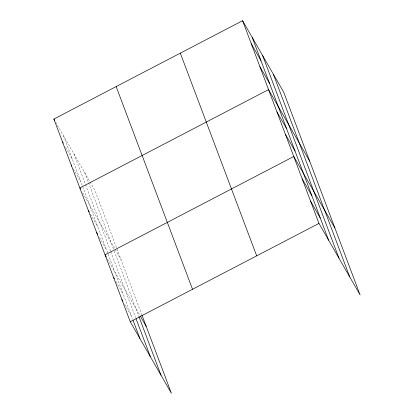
<?xml version="1.0" encoding="UTF-8"?>
<svg xmlns="http://www.w3.org/2000/svg" width="414" height="414" viewBox="0 0 414 414"><rect width="100%" height="100%" fill="white"/><g stroke="black" fill="none" stroke-linecap="round" stroke-linejoin="round"><path stroke-width="0.31" stroke-dasharray="2.07 1.55" d="M55.761 122.296L95.044 190.606L141.671 314.361M65.666 147.441L72.227 158.847M73.387 168.783L80.88 181.818M82.665 192.841L121.007 259.521M90.438 214.048L97.937 227.089M99.463 237.434L106.336 249.383M107.552 259.185L139.916 315.463M115.956 281.479L123.139 293.976M124.666 304.321L131.538 316.27M84.658 172.545L114.031 250.501M114.259 251.101L138.778 316.182M73.956 153.936L85.346 184.163M85.574 184.768L110.595 251.174M110.823 251.779L135.569 317.46M63.575 135.875L107.93 253.601M108.152 254.206L132.677 319.287"/><path stroke-width="0.62" d="M141.898 314.961L171.412 393.3L130.255 321.725L53.887 119.035L242.588 20.7L283.745 92.275L360.113 294.965L318.956 223.394L242.588 20.7M130.255 321.725L318.956 223.394M251.241 43.672L260.929 60.511M259.899 66.644L269.581 83.483M309.708 161.191L268.551 89.615L79.855 187.951L80.476 189.038M276.956 111.909L286.638 128.754M285.355 134.208L295.037 151.048M334.91 228.078L293.754 156.502L105.052 254.838L106.305 257.011M302.153 178.801L311.84 195.641M310.557 201.095L320.239 217.94M53.887 119.035L54.824 120.665M62.545 142.007L63.166 143.094M71.198 164.979L71.824 166.066M88.565 210.788L89.191 211.875M96.653 232.544L97.59 234.174M140.232 316.011L146.209 326.413M113.457 277.137L114.393 278.767M121.856 299.431L122.792 301.061M273.359 74.209L349.726 276.904M262.657 55.605L339.025 258.295M252.271 37.539L328.638 240.234M180.318 53.152L256.685 255.842M116.158 86.583L192.526 289.277M139.006 316.788L161.025 375.239M136.025 318.666L150.329 356.63M133.127 320.493L139.942 338.569"/></g></svg>
